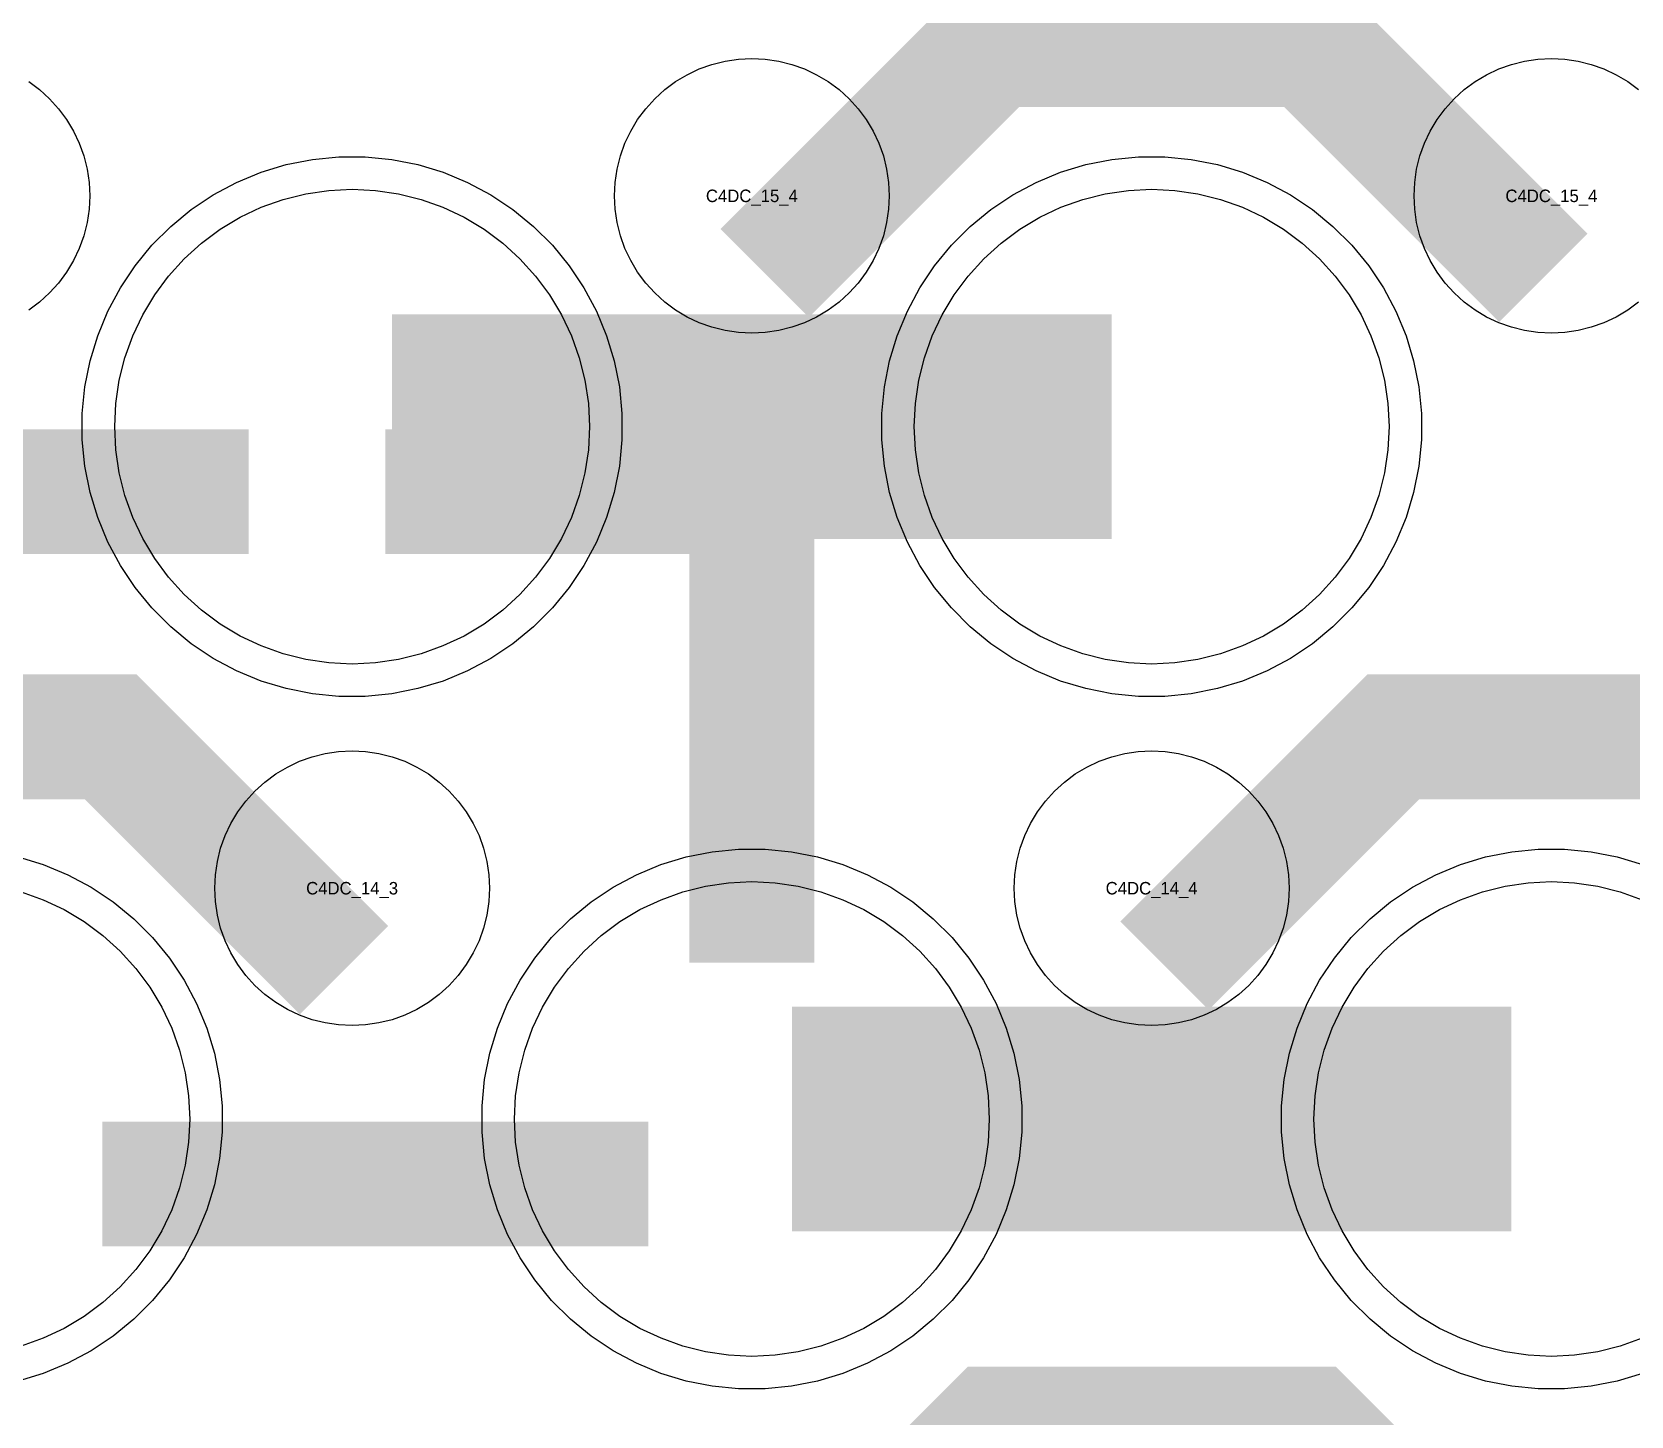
# Model space of a CAD drawing. Extents: x -11880 to 11880, y -14992 to 14992.
# Drawn here: x -10864.1 to -10544.1, y -12959.1 to -12682.1 of the extents above; entities that cross this region are included whole.
import ezdxf
from ezdxf.enums import TextEntityAlignment as Align

# ---------------------------------------------------------------- set-up
doc = ezdxf.new("R2010")
doc.units = 0
doc.header["$MEASUREMENT"] = 0
for name, color, linetype in [('GDS_775_DT_237', 138, 'CONTINUOUS'), ('RDL1_FS', 34, 'CONTINUOUS'), ('RDL_BS', 160, 'CONTINUOUS')]:
    doc.layers.add(name, color=color, linetype=linetype)

msp = doc.modelspace()

# ---------------------------------------------------------------- linework, layer by layer
at = {"layer": 'RDL1_FS'}
for points in [[(-10800, -12808.614), (-10804.657, -12808.385), (-10809.268, -12807.701), (-10813.791, -12806.569), (-10818.181, -12804.997), (-10822.395, -12803.005), (-10826.395, -12800.607), (-10830.14, -12797.829), (-10833.594, -12794.699), (-10836.724, -12791.245), (-10839.502, -12787.5), (-10841.9, -12783.5), (-10843.892, -12779.286), (-10845.464, -12774.896), (-10846.596, -12770.373), (-10847.28, -12765.762), (-10847.509, -12761.105), (-10847.28, -12756.448), (-10846.596, -12751.837), (-10845.464, -12747.314), (-10843.892, -12742.924), (-10841.9, -12738.71), (-10839.502, -12734.71), (-10836.724, -12730.965), (-10833.594, -12727.511), (-10830.14, -12724.381), (-10826.395, -12721.603), (-10822.395, -12719.205), (-10818.181, -12717.213), (-10813.791, -12715.641), (-10809.268, -12714.509), (-10804.657, -12713.825), (-10800, -12713.596), (-10795.343, -12713.825), (-10790.732, -12714.509), (-10786.209, -12715.641), (-10781.819, -12717.213), (-10777.605, -12719.205), (-10773.605, -12721.603), (-10769.86, -12724.381), (-10766.406, -12727.511), (-10763.276, -12730.965), (-10760.498, -12734.71), (-10758.1, -12738.71), (-10756.108, -12742.924), (-10754.536, -12747.314), (-10753.404, -12751.837), (-10752.72, -12756.448), (-10752.491, -12761.105), (-10752.72, -12765.762), (-10753.404, -12770.373), (-10754.536, -12774.896), (-10756.108, -12779.286), (-10758.1, -12783.5), (-10760.498, -12787.5), (-10763.276, -12791.245), (-10766.406, -12794.699), (-10769.86, -12797.829), (-10773.605, -12800.607), (-10777.605, -12803.005), (-10781.819, -12804.997), (-10786.209, -12806.569), (-10790.732, -12807.701), (-10795.343, -12808.385)], [(-10640, -12808.614), (-10644.657, -12808.385), (-10649.268, -12807.701), (-10653.791, -12806.569), (-10658.181, -12804.997), (-10662.395, -12803.005), (-10666.395, -12800.607), (-10670.14, -12797.829), (-10673.594, -12794.699), (-10676.724, -12791.245), (-10679.502, -12787.5), (-10681.9, -12783.5), (-10683.892, -12779.286), (-10685.464, -12774.896), (-10686.596, -12770.373), (-10687.28, -12765.762), (-10687.509, -12761.105), (-10687.28, -12756.448), (-10686.596, -12751.837), (-10685.464, -12747.314), (-10683.892, -12742.924), (-10681.9, -12738.71), (-10679.502, -12734.71), (-10676.724, -12730.965), (-10673.594, -12727.511), (-10670.14, -12724.381), (-10666.395, -12721.603), (-10662.395, -12719.205), (-10658.181, -12717.213), (-10653.791, -12715.641), (-10649.268, -12714.509), (-10644.657, -12713.825), (-10640, -12713.596), (-10635.343, -12713.825), (-10630.732, -12714.509), (-10626.209, -12715.641), (-10621.819, -12717.213), (-10617.605, -12719.205), (-10613.605, -12721.603), (-10609.86, -12724.381), (-10606.406, -12727.511), (-10603.276, -12730.965), (-10600.498, -12734.71), (-10598.1, -12738.71), (-10596.108, -12742.924), (-10594.536, -12747.314), (-10593.404, -12751.837), (-10592.72, -12756.448), (-10592.491, -12761.105), (-10592.72, -12765.762), (-10593.404, -12770.373), (-10594.536, -12774.896), (-10596.108, -12779.286), (-10598.1, -12783.5), (-10600.498, -12787.5), (-10603.276, -12791.245), (-10606.406, -12794.699), (-10609.86, -12797.829), (-10613.605, -12800.607), (-10617.605, -12803.005), (-10621.819, -12804.997), (-10626.209, -12806.569), (-10630.732, -12807.701), (-10635.343, -12808.385)], [(-10720, -12947.174), (-10724.657, -12946.945), (-10729.268, -12946.261), (-10733.791, -12945.129), (-10738.181, -12943.557), (-10742.395, -12941.565), (-10746.395, -12939.167), (-10750.14, -12936.389), (-10753.594, -12933.259), (-10756.724, -12929.805), (-10759.502, -12926.06), (-10761.9, -12922.06), (-10763.892, -12917.846), (-10765.464, -12913.456), (-10766.596, -12908.933), (-10767.28, -12904.322), (-10767.509, -12899.665), (-10767.28, -12895.008), (-10766.596, -12890.397), (-10765.464, -12885.874), (-10763.892, -12881.484), (-10761.9, -12877.27), (-10759.502, -12873.27), (-10756.724, -12869.525), (-10753.594, -12866.071), (-10750.14, -12862.941), (-10746.395, -12860.163), (-10742.395, -12857.765), (-10738.181, -12855.773), (-10733.791, -12854.201), (-10729.268, -12853.069), (-10724.657, -12852.385), (-10720, -12852.156), (-10715.343, -12852.385), (-10710.732, -12853.069), (-10706.209, -12854.201), (-10701.819, -12855.773), (-10697.605, -12857.765), (-10693.605, -12860.163), (-10689.86, -12862.941), (-10686.406, -12866.071), (-10683.276, -12869.525), (-10680.498, -12873.27), (-10678.1, -12877.27), (-10676.108, -12881.484), (-10674.536, -12885.874), (-10673.404, -12890.397), (-10672.72, -12895.008), (-10672.491, -12899.665), (-10672.72, -12904.322), (-10673.404, -12908.933), (-10674.536, -12913.456), (-10676.108, -12917.846), (-10678.1, -12922.06), (-10680.498, -12926.06), (-10683.276, -12929.805), (-10686.406, -12933.259), (-10689.86, -12936.389), (-10693.605, -12939.167), (-10697.605, -12941.565), (-10701.819, -12943.557), (-10706.209, -12945.129), (-10710.732, -12946.261), (-10715.343, -12946.945)]]:
    msp.add_lwpolyline(points, close=True, dxfattribs=at)
for points in [[(-10791.998, -12761.105, 45, 45, 0), (-10719.998, -12761.105, 45, 45, 0)], [(-10719.998, -12761.105, 45, 45, 0), (-10647.998, -12761.105, 45, 45, 0)], [(-10711.998, -12899.665, 45, 45, 0), (-10639.998, -12899.665, 45, 45, 0)], [(-10639.998, -12899.665, 45, 45, 0), (-10567.998, -12899.665, 45, 45, 0)]]:
    msp.add_lwpolyline(points, format="xyseb", dxfattribs=at)
for points in [[(-10866.209, -12854.201), (-10861.819, -12855.773), (-10857.605, -12857.765), (-10853.605, -12860.163), (-10849.86, -12862.941), (-10846.406, -12866.071), (-10843.276, -12869.525), (-10840.498, -12873.27), (-10838.1, -12877.27), (-10836.108, -12881.484), (-10834.536, -12885.874), (-10833.404, -12890.397), (-10832.72, -12895.008), (-10832.491, -12899.665), (-10832.72, -12904.322), (-10833.404, -12908.933), (-10834.536, -12913.456), (-10836.108, -12917.846), (-10838.1, -12922.06), (-10840.498, -12926.06), (-10843.276, -12929.805), (-10846.406, -12933.259), (-10849.86, -12936.389), (-10853.605, -12939.167), (-10857.605, -12941.565), (-10861.819, -12943.557), (-10866.209, -12945.129)], [(-10541.819, -12943.557), (-10546.209, -12945.129), (-10550.732, -12946.261), (-10555.343, -12946.945), (-10560, -12947.174), (-10564.657, -12946.945), (-10569.268, -12946.261), (-10573.791, -12945.129), (-10578.181, -12943.557), (-10582.395, -12941.565), (-10586.395, -12939.167), (-10590.14, -12936.389), (-10593.594, -12933.259), (-10596.724, -12929.805), (-10599.502, -12926.06), (-10601.9, -12922.06), (-10603.892, -12917.846), (-10605.464, -12913.456), (-10606.596, -12908.933), (-10607.28, -12904.322), (-10607.509, -12899.665), (-10607.28, -12895.008), (-10606.596, -12890.397), (-10605.464, -12885.874), (-10603.892, -12881.484), (-10601.9, -12877.27), (-10599.502, -12873.27), (-10596.724, -12869.525), (-10593.594, -12866.071), (-10590.14, -12862.941), (-10586.395, -12860.163), (-10582.395, -12857.765), (-10578.181, -12855.773), (-10573.791, -12854.201), (-10569.268, -12853.069), (-10564.657, -12852.385), (-10560, -12852.156), (-10555.343, -12852.385), (-10550.732, -12853.069), (-10546.209, -12854.201), (-10541.819, -12855.773)]]:
    msp.add_lwpolyline(points, dxfattribs=at)
at = {"layer": 'RDL_BS'}
for points in [[(-10717.438, -12730.419, 25, 25, 0), (-10671.623, -12684.604, 25, 25, 0), (-10638.07, -12684.604, 25, 25, 0)], [(-10561.599, -12731.318, 25, 25, 0), (-10608.313, -12684.604, 25, 25, 0), (-10638.071, -12684.604, 25, 25, 0)], [(-10720, -12868.39, 25, 25, 0), (-10720, -12761.613, 25, 25, 0)], [(-10720, -12868.39, 25, 25, 0), (-10720, -12761.613, 25, 25, 0)], [(-10929.984, -12774.118, 25, 25, 0), (-10820.719, -12774.118, 25, 25, 0)], [(-10707.5, -12774.113, 25, 25, 0), (-10793.333, -12774.113, 25, 25, 0)], [(-10707.5, -12774.113, 25, 25, 0), (-10772.167, -12774.113, 25, 25, 0)], [(-10801.599, -12869.878, 25, 25, 0), (-10848.313, -12823.164, 25, 25, 0), (-10878.071, -12823.164, 25, 25, 0)], [(-10637.438, -12868.979, 25, 25, 0), (-10591.623, -12823.164, 25, 25, 0), (-10558.07, -12823.164, 25, 25, 0)], [(-10481.599, -12869.878, 25, 25, 0), (-10528.313, -12823.164, 25, 25, 0), (-10558.071, -12823.164, 25, 25, 0)], [(-10849.984, -12912.678, 25, 25, 0), (-10740.719, -12912.678, 25, 25, 0)], [(-10717.438, -13007.544, 25, 25, 0), (-10671.623, -12961.729, 25, 25, 0), (-10638.07, -12961.729, 25, 25, 0)], [(-10561.599, -13008.443, 25, 25, 0), (-10608.313, -12961.729, 25, 25, 0), (-10638.071, -12961.729, 25, 25, 0)]]:
    msp.add_lwpolyline(points, format="xyseb", dxfattribs=at)
for points in [[(-10720, -12742.411), (-10722.693, -12742.279), (-10725.365, -12741.883), (-10727.984, -12741.226), (-10730.519, -12740.319), (-10732.956, -12739.167), (-10735.28, -12737.774), (-10737.443, -12736.171), (-10739.442, -12734.359), (-10741.254, -12732.36), (-10742.857, -12730.197), (-10744.25, -12727.873), (-10745.402, -12725.436), (-10746.309, -12722.901), (-10746.966, -12720.282), (-10747.362, -12717.61), (-10747.494, -12714.917), (-10747.362, -12712.224), (-10746.966, -12709.552), (-10746.309, -12706.933), (-10745.402, -12704.398), (-10744.25, -12701.961), (-10742.857, -12699.637), (-10741.254, -12697.474), (-10739.442, -12695.475), (-10737.443, -12693.663), (-10735.28, -12692.06), (-10732.956, -12690.667), (-10730.519, -12689.515), (-10727.984, -12688.608), (-10725.365, -12687.951), (-10722.693, -12687.555), (-10720, -12687.423), (-10717.307, -12687.555), (-10714.635, -12687.951), (-10712.016, -12688.608), (-10709.481, -12689.515), (-10707.044, -12690.667), (-10704.72, -12692.06), (-10702.557, -12693.663), (-10700.558, -12695.475), (-10698.746, -12697.474), (-10697.143, -12699.637), (-10695.75, -12701.961), (-10694.598, -12704.398), (-10693.691, -12706.933), (-10693.034, -12709.552), (-10692.638, -12712.224), (-10692.506, -12714.917), (-10692.638, -12717.61), (-10693.034, -12720.282), (-10693.691, -12722.901), (-10694.598, -12725.436), (-10695.75, -12727.873), (-10697.143, -12730.197), (-10698.746, -12732.36), (-10700.558, -12734.359), (-10702.557, -12736.171), (-10704.72, -12737.774), (-10707.044, -12739.167), (-10709.481, -12740.319), (-10712.016, -12741.226), (-10714.635, -12741.883), (-10717.307, -12742.279)], [(-10802.644, -12815.105), (-10807.938, -12814.588), (-10813.165, -12813.542), (-10818.205, -12812.011), (-10823.115, -12809.98), (-10827.777, -12807.488), (-10832.191, -12804.541), (-10836.292, -12801.179), (-10840.074, -12797.397), (-10843.436, -12793.296), (-10846.383, -12788.882), (-10848.875, -12784.22), (-10850.906, -12779.31), (-10852.437, -12774.27), (-10853.483, -12769.043), (-10854, -12763.749), (-10854, -12758.461), (-10853.483, -12753.167), (-10852.437, -12747.94), (-10850.906, -12742.9), (-10848.875, -12737.99), (-10846.383, -12733.328), (-10843.436, -12728.914), (-10840.074, -12724.813), (-10836.292, -12721.031), (-10832.191, -12717.669), (-10827.777, -12714.722), (-10823.115, -12712.23), (-10818.205, -12710.199), (-10813.165, -12708.668), (-10807.938, -12707.622), (-10802.644, -12707.105), (-10797.356, -12707.105), (-10792.062, -12707.622), (-10786.835, -12708.668), (-10781.795, -12710.199), (-10776.885, -12712.23), (-10772.223, -12714.722), (-10767.809, -12717.669), (-10763.708, -12721.031), (-10759.926, -12724.813), (-10756.564, -12728.914), (-10753.617, -12733.328), (-10751.125, -12737.99), (-10749.094, -12742.9), (-10747.563, -12747.94), (-10746.517, -12753.167), (-10746, -12758.461), (-10746, -12763.749), (-10746.517, -12769.043), (-10747.563, -12774.27), (-10749.094, -12779.31), (-10751.125, -12784.22), (-10753.617, -12788.882), (-10756.564, -12793.296), (-10759.926, -12797.397), (-10763.708, -12801.179), (-10767.809, -12804.541), (-10772.223, -12807.488), (-10776.885, -12809.98), (-10781.795, -12812.011), (-10786.835, -12813.542), (-10792.062, -12814.588), (-10797.356, -12815.105)], [(-10642.644, -12815.105), (-10647.938, -12814.588), (-10653.165, -12813.542), (-10658.205, -12812.011), (-10663.115, -12809.98), (-10667.777, -12807.488), (-10672.191, -12804.541), (-10676.292, -12801.179), (-10680.074, -12797.397), (-10683.436, -12793.296), (-10686.383, -12788.882), (-10688.875, -12784.22), (-10690.906, -12779.31), (-10692.437, -12774.27), (-10693.483, -12769.043), (-10694, -12763.749), (-10694, -12758.461), (-10693.483, -12753.167), (-10692.437, -12747.94), (-10690.906, -12742.9), (-10688.875, -12737.99), (-10686.383, -12733.328), (-10683.436, -12728.914), (-10680.074, -12724.813), (-10676.292, -12721.031), (-10672.191, -12717.669), (-10667.777, -12714.722), (-10663.115, -12712.23), (-10658.205, -12710.199), (-10653.165, -12708.668), (-10647.938, -12707.622), (-10642.644, -12707.105), (-10637.356, -12707.105), (-10632.062, -12707.622), (-10626.835, -12708.668), (-10621.795, -12710.199), (-10616.885, -12712.23), (-10612.223, -12714.722), (-10607.809, -12717.669), (-10603.708, -12721.031), (-10599.926, -12724.813), (-10596.564, -12728.914), (-10593.617, -12733.328), (-10591.125, -12737.99), (-10589.094, -12742.9), (-10587.563, -12747.94), (-10586.517, -12753.167), (-10586, -12758.461), (-10586, -12763.749), (-10586.517, -12769.043), (-10587.563, -12774.27), (-10589.094, -12779.31), (-10591.125, -12784.22), (-10593.617, -12788.882), (-10596.564, -12793.296), (-10599.926, -12797.397), (-10603.708, -12801.179), (-10607.809, -12804.541), (-10612.223, -12807.488), (-10616.885, -12809.98), (-10621.795, -12812.011), (-10626.835, -12813.542), (-10632.062, -12814.588), (-10637.356, -12815.105)], [(-10800, -12880.971), (-10802.693, -12880.839), (-10805.365, -12880.443), (-10807.984, -12879.786), (-10810.519, -12878.879), (-10812.956, -12877.727), (-10815.28, -12876.334), (-10817.443, -12874.731), (-10819.442, -12872.919), (-10821.254, -12870.92), (-10822.857, -12868.757), (-10824.25, -12866.433), (-10825.402, -12863.996), (-10826.309, -12861.461), (-10826.966, -12858.842), (-10827.362, -12856.17), (-10827.494, -12853.477), (-10827.362, -12850.784), (-10826.966, -12848.112), (-10826.309, -12845.493), (-10825.402, -12842.958), (-10824.25, -12840.521), (-10822.857, -12838.197), (-10821.254, -12836.034), (-10819.442, -12834.035), (-10817.443, -12832.223), (-10815.28, -12830.62), (-10812.956, -12829.227), (-10810.519, -12828.075), (-10807.984, -12827.168), (-10805.365, -12826.511), (-10802.693, -12826.115), (-10800, -12825.983), (-10797.307, -12826.115), (-10794.635, -12826.511), (-10792.016, -12827.168), (-10789.481, -12828.075), (-10787.044, -12829.227), (-10784.72, -12830.62), (-10782.557, -12832.223), (-10780.558, -12834.035), (-10778.746, -12836.034), (-10777.143, -12838.197), (-10775.75, -12840.521), (-10774.598, -12842.958), (-10773.691, -12845.493), (-10773.034, -12848.112), (-10772.638, -12850.784), (-10772.506, -12853.477), (-10772.638, -12856.17), (-10773.034, -12858.842), (-10773.691, -12861.461), (-10774.598, -12863.996), (-10775.75, -12866.433), (-10777.143, -12868.757), (-10778.746, -12870.92), (-10780.558, -12872.919), (-10782.557, -12874.731), (-10784.72, -12876.334), (-10787.044, -12877.727), (-10789.481, -12878.879), (-10792.016, -12879.786), (-10794.635, -12880.443), (-10797.307, -12880.839)], [(-10640, -12880.971), (-10642.693, -12880.839), (-10645.365, -12880.443), (-10647.984, -12879.786), (-10650.519, -12878.879), (-10652.956, -12877.727), (-10655.28, -12876.334), (-10657.443, -12874.731), (-10659.442, -12872.919), (-10661.254, -12870.92), (-10662.857, -12868.757), (-10664.25, -12866.433), (-10665.402, -12863.996), (-10666.309, -12861.461), (-10666.966, -12858.842), (-10667.362, -12856.17), (-10667.494, -12853.477), (-10667.362, -12850.784), (-10666.966, -12848.112), (-10666.309, -12845.493), (-10665.402, -12842.958), (-10664.25, -12840.521), (-10662.857, -12838.197), (-10661.254, -12836.034), (-10659.442, -12834.035), (-10657.443, -12832.223), (-10655.28, -12830.62), (-10652.956, -12829.227), (-10650.519, -12828.075), (-10647.984, -12827.168), (-10645.365, -12826.511), (-10642.693, -12826.115), (-10640, -12825.983), (-10637.307, -12826.115), (-10634.635, -12826.511), (-10632.016, -12827.168), (-10629.481, -12828.075), (-10627.044, -12829.227), (-10624.72, -12830.62), (-10622.557, -12832.223), (-10620.558, -12834.035), (-10618.746, -12836.034), (-10617.143, -12838.197), (-10615.75, -12840.521), (-10614.598, -12842.958), (-10613.691, -12845.493), (-10613.034, -12848.112), (-10612.638, -12850.784), (-10612.506, -12853.477), (-10612.638, -12856.17), (-10613.034, -12858.842), (-10613.691, -12861.461), (-10614.598, -12863.996), (-10615.75, -12866.433), (-10617.143, -12868.757), (-10618.746, -12870.92), (-10620.558, -12872.919), (-10622.557, -12874.731), (-10624.72, -12876.334), (-10627.044, -12877.727), (-10629.481, -12878.879), (-10632.016, -12879.786), (-10634.635, -12880.443), (-10637.307, -12880.839)], [(-10722.644, -12953.665), (-10727.938, -12953.148), (-10733.165, -12952.102), (-10738.205, -12950.571), (-10743.115, -12948.54), (-10747.777, -12946.048), (-10752.191, -12943.101), (-10756.292, -12939.739), (-10760.074, -12935.957), (-10763.436, -12931.856), (-10766.383, -12927.442), (-10768.875, -12922.78), (-10770.906, -12917.87), (-10772.437, -12912.83), (-10773.483, -12907.603), (-10774, -12902.309), (-10774, -12897.021), (-10773.483, -12891.727), (-10772.437, -12886.5), (-10770.906, -12881.46), (-10768.875, -12876.55), (-10766.383, -12871.888), (-10763.436, -12867.474), (-10760.074, -12863.373), (-10756.292, -12859.591), (-10752.191, -12856.229), (-10747.777, -12853.282), (-10743.115, -12850.79), (-10738.205, -12848.759), (-10733.165, -12847.228), (-10727.938, -12846.182), (-10722.644, -12845.665), (-10717.356, -12845.665), (-10712.062, -12846.182), (-10706.835, -12847.228), (-10701.795, -12848.759), (-10696.885, -12850.79), (-10692.223, -12853.282), (-10687.809, -12856.229), (-10683.708, -12859.591), (-10679.926, -12863.373), (-10676.564, -12867.474), (-10673.617, -12871.888), (-10671.125, -12876.55), (-10669.094, -12881.46), (-10667.563, -12886.5), (-10666.517, -12891.727), (-10666, -12897.021), (-10666, -12902.309), (-10666.517, -12907.603), (-10667.563, -12912.83), (-10669.094, -12917.87), (-10671.125, -12922.78), (-10673.617, -12927.442), (-10676.564, -12931.856), (-10679.926, -12935.957), (-10683.708, -12939.739), (-10687.809, -12943.101), (-10692.223, -12946.048), (-10696.885, -12948.54), (-10701.795, -12950.571), (-10706.835, -12952.102), (-10712.062, -12953.148), (-10717.356, -12953.665)]]:
    msp.add_lwpolyline(points, close=True, dxfattribs=at)
for points in [[(-10542.557, -12736.171), (-10544.72, -12737.774), (-10547.044, -12739.167), (-10549.481, -12740.319), (-10552.016, -12741.226), (-10554.635, -12741.883), (-10557.307, -12742.279), (-10560, -12742.411), (-10562.693, -12742.279), (-10565.365, -12741.883), (-10567.984, -12741.226), (-10570.519, -12740.319), (-10572.956, -12739.167), (-10575.28, -12737.774), (-10577.443, -12736.171), (-10579.442, -12734.359), (-10581.254, -12732.36), (-10582.857, -12730.197), (-10584.25, -12727.873), (-10585.402, -12725.436), (-10586.309, -12722.901), (-10586.966, -12720.282), (-10587.362, -12717.61), (-10587.494, -12714.917), (-10587.362, -12712.224), (-10586.966, -12709.552), (-10586.309, -12706.933), (-10585.402, -12704.398), (-10584.25, -12701.961), (-10582.857, -12699.637), (-10581.254, -12697.474), (-10579.442, -12695.475), (-10577.443, -12693.663), (-10575.28, -12692.06), (-10572.956, -12690.667), (-10570.519, -12689.515), (-10567.984, -12688.608), (-10565.365, -12687.951), (-10562.693, -12687.555), (-10560, -12687.423), (-10557.307, -12687.555), (-10554.635, -12687.951), (-10552.016, -12688.608), (-10549.481, -12689.515), (-10547.044, -12690.667), (-10544.72, -12692.06), (-10542.557, -12693.663)], [(-10864.72, -12692.06), (-10862.557, -12693.663), (-10860.558, -12695.475), (-10858.746, -12697.474), (-10857.143, -12699.637), (-10855.75, -12701.961), (-10854.598, -12704.398), (-10853.691, -12706.933), (-10853.034, -12709.552), (-10852.638, -12712.224), (-10852.506, -12714.917), (-10852.638, -12717.61), (-10853.034, -12720.282), (-10853.691, -12722.901), (-10854.598, -12725.436), (-10855.75, -12727.873), (-10857.143, -12730.197), (-10858.746, -12732.36), (-10860.558, -12734.359), (-10862.557, -12736.171), (-10864.72, -12737.774)], [(-10866.835, -12847.228), (-10861.795, -12848.759), (-10856.885, -12850.79), (-10852.223, -12853.282), (-10847.809, -12856.229), (-10843.708, -12859.591), (-10839.926, -12863.373), (-10836.564, -12867.474), (-10833.617, -12871.888), (-10831.125, -12876.55), (-10829.094, -12881.46), (-10827.563, -12886.5), (-10826.517, -12891.727), (-10826, -12897.021), (-10826, -12902.309), (-10826.517, -12907.603), (-10827.563, -12912.83), (-10829.094, -12917.87), (-10831.125, -12922.78), (-10833.617, -12927.442), (-10836.564, -12931.856), (-10839.926, -12935.957), (-10843.708, -12939.739), (-10847.809, -12943.101), (-10852.223, -12946.048), (-10856.885, -12948.54), (-10861.795, -12950.571), (-10866.835, -12952.102)], [(-10541.795, -12950.571), (-10546.835, -12952.102), (-10552.062, -12953.148), (-10557.356, -12953.665), (-10562.644, -12953.665), (-10567.938, -12953.148), (-10573.165, -12952.102), (-10578.205, -12950.571), (-10583.115, -12948.54), (-10587.777, -12946.048), (-10592.191, -12943.101), (-10596.292, -12939.739), (-10600.074, -12935.957), (-10603.436, -12931.856), (-10606.383, -12927.442), (-10608.875, -12922.78), (-10610.906, -12917.87), (-10612.437, -12912.83), (-10613.483, -12907.603), (-10614, -12902.309), (-10614, -12897.021), (-10613.483, -12891.727), (-10612.437, -12886.5), (-10610.906, -12881.46), (-10608.875, -12876.55), (-10606.383, -12871.888), (-10603.436, -12867.474), (-10600.074, -12863.373), (-10596.292, -12859.591), (-10592.191, -12856.229), (-10587.777, -12853.282), (-10583.115, -12850.79), (-10578.205, -12848.759), (-10573.165, -12847.228), (-10567.938, -12846.182), (-10562.644, -12845.665), (-10557.356, -12845.665), (-10552.062, -12846.182), (-10546.835, -12847.228), (-10541.795, -12848.759)]]:
    msp.add_lwpolyline(points, dxfattribs=at)

# ---------------------------------------------------------------- texts
at = {"layer": 'GDS_775_DT_237'}
for s, p in [('C4DC_15_4', (-10720, -12714.917)), ('C4DC_15_4', (-10720, -12714.917)), ('C4DC_15_4', (-10560, -12714.917)), ('C4DC_15_4', (-10560, -12714.917)), ('C4DC_14_3', (-10800, -12853.477)), ('C4DC_14_3', (-10800, -12853.477)), ('C4DC_14_4', (-10640, -12853.477)), ('C4DC_14_4', (-10640, -12853.477))]:
    msp.add_text(s, height=2.5, dxfattribs=at).set_placement(p, align=Align.MIDDLE_CENTER)

doc.saveas('drawing.dxf')
